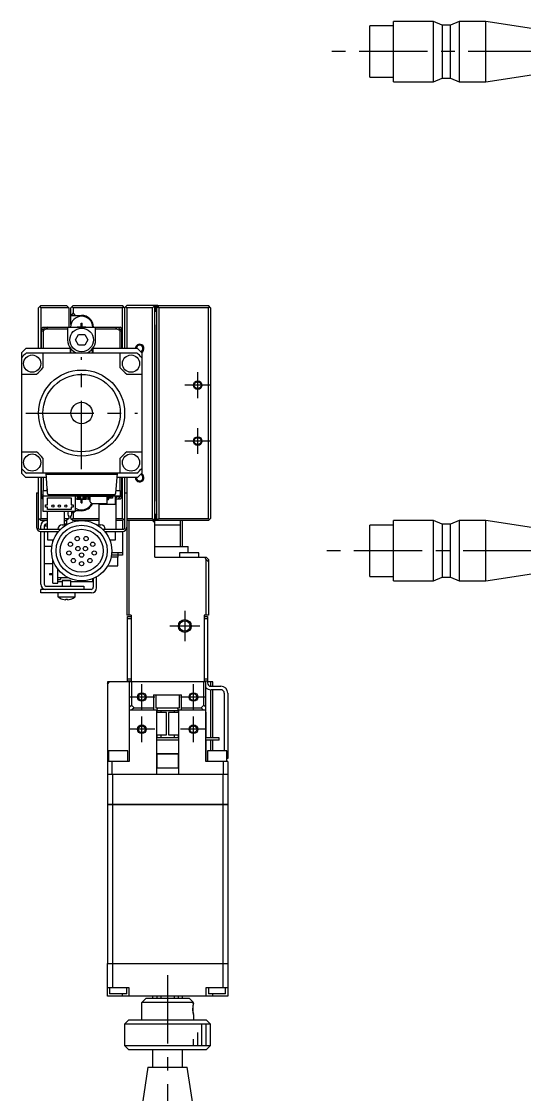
# Model space of a CAD drawing. Extents: x 0 to 680, y -8 to 382.
# Drawn here: x 0 to 117, y 125.3 to 374.7 of the extents above; entities that cross this region are included whole.
import ezdxf

# ---------------------------------------------------------------- set-up
doc = ezdxf.new("R2010")
doc.units = 0
doc.header["$LTSCALE"] = 0.5
doc.linetypes.add('CENTER', pattern=[50.8, 31.75, -6.35, 6.35, -6.35])
for name, color, linetype in [('MSM_CENTER', 1, 'CENTER'), ('MSM_CONTINUOUS', 7, 'CONTINUOUS'), ('MSM_NARROW', 5, 'CONTINUOUS')]:
    doc.layers.add(name, color=color, linetype=linetype)

msp = doc.modelspace()

# ---------------------------------------------------------------- linework, layer by layer
at = {"layer": 'MSM_CENTER'}
for p, q in [((145.24, 367.72), (70.24, 367.72)), ((14, 270.7), (14, 296.7)), ((41, 287.2), (41, 293.2)), ((44, 290.2), (38, 290.2)), ((1, 283.7), (27, 283.7)), ((41, 274.2), (41, 280.2)), ((44, 277.2), (38, 277.2)), ((220.24, 251.7), (70.24, 251.7)), ((38, 237.7), (38, 230.7)), ((41.5, 234.2), (34.5, 234.2)), ((28, 214.7), (28, 220.7)), ((40, 214.7), (40, 220.7)), ((31, 217.7), (25, 217.7)), ((43, 217.7), (37, 217.7)), ((28, 207.2), (28, 213.2)), ((40, 207.2), (40, 213.2)), ((31, 210.2), (25, 210.2)), ((43, 210.2), (37, 210.2)), ((34, 153.08), (34, 78.7))]:
    msp.add_line(p, q, dxfattribs=at)
at = {"layer": 'MSM_CONTINUOUS'}
for p, q in [((86.55, 360.72), (86.55, 374.72)), ((95.85, 374.72), (86.55, 374.72)), ((95.85, 360.72), (95.85, 374.72)), ((97.85, 373.87), (95.85, 374.72)), ((101.85, 374.72), (99.85, 373.87)), ((101.85, 374.72), (101.85, 360.72)), ((108.05, 374.72), (101.85, 374.72)), ((108.05, 360.72), (108.05, 374.72)), ((124.05, 372.29), (108.05, 374.72)), ((81.05, 361.77), (81.05, 373.67)), ((86.55, 373.67), (81.05, 373.67)), ((97.85, 373.87), (97.85, 361.57)), ((99.85, 373.87), (97.85, 373.87)), ((99.85, 361.57), (99.85, 373.87)), ((81.05, 361.77), (86.55, 361.77)), ((108.05, 360.72), (124.05, 363.15)), ((86.55, 360.72), (95.85, 360.72)), ((95.85, 360.72), (97.85, 361.57)), ((97.85, 361.57), (99.85, 361.57)), ((99.85, 361.57), (101.85, 360.72)), ((101.85, 360.72), (108.05, 360.72)), ((4, 308.2), (4.5, 308.7)), ((4, 298.7), (4, 308.2)), ((4.25, 308.45), (4.5, 308.2)), ((4.5, 308.7), (10.5, 308.7)), ((11, 308.2), (4.5, 308.2)), ((4.5, 308.2), (4.5, 298.7)), ((10.5, 308.7), (11, 308.2)), ((11, 308.2), (11, 303.7)), ((12, 308.7), (11.5, 308.2)), ((11.5, 304.32), (11.5, 308.2)), ((12, 307), (11.58, 306.4)), ((11.75, 308.45), (12, 308.2)), ((12, 308.7), (23.5, 308.7)), ((12, 308.2), (12, 307)), ((23.5, 308.2), (12, 308.2)), ((12.6, 306.4), (12, 307)), ((24, 308.2), (23.5, 308.7)), ((23.5, 308.2), (23.75, 308.45)), ((23.5, 298.7), (23.5, 308.2)), ((24.5, 308.7), (24, 308.2)), ((24, 308.2), (24, 298.7)), ((24.5, 308.2), (24.25, 308.45)), ((31.7, 308.7), (24.5, 308.7)), ((24.5, 308.2), (24.5, 298.7)), ((30.5, 308.2), (24.5, 308.2)), ((31, 308.7), (30.5, 308.2)), ((30.5, 259.2), (30.5, 308.2)), ((31, 250.2), (31, 308.7)), ((31.2, 308.7), (31.2, 307.3)), ((31.5, 307.3), (31.2, 307.3)), ((31.4, 308.3), (31.4, 307.6)), ((32, 308.7), (31.5, 308.2)), ((31.5, 259.2), (31.5, 308.2)), ((31.7, 308.7), (31.8, 308.6)), ((31.7, 308.6), (31.9, 308.6)), ((31.75, 308.45), (32, 308.2)), ((32, 308.7), (43.5, 308.7)), ((32, 308.2), (32, 259.2)), ((43.5, 308.2), (32, 308.2)), ((44, 308.2), (43.5, 308.7)), ((43.5, 308.2), (43.75, 308.45)), ((43.5, 259.2), (43.5, 308.2)), ((44, 308.2), (44, 259.2)), ((11.5, 306.4), (14, 306.4)), ((13.86, 304.6), (14.15, 304.6)), ((13.86, 303.81), (13.86, 304.6)), ((14.15, 303.81), (14.15, 304.6)), ((5, 303.7), (4.5, 303.2)), ((4.7, 303.2), (5.1, 303.2)), ((4.7, 298.7), (4.7, 303.2)), ((5.1, 302.7), (4.7, 302.7)), ((5, 303.7), (23, 303.7)), ((5.1, 303.2), (5.6, 303.7)), ((5.71, 303.2), (5.1, 302.9)), ((5.1, 298.7), (5.1, 303.2)), ((5.5, 303.7), (5.5, 303.6)), ((6.21, 303.7), (5.71, 303.2)), ((10.75, 303.2), (5.71, 303.2)), ((10.75, 303.7), (10.75, 300.7)), ((12.56, 300.7), (13.28, 301.95)), ((13, 303.75), (13.8, 303.75)), ((13, 303.75), (13, 303.7)), ((13.28, 301.95), (14.72, 301.95)), ((13.54, 303.7), (13.53, 303.75)), ((14.15, 304.07), (13.86, 304.07)), ((14.21, 303.75), (15, 303.75)), ((14.46, 303.7), (14.47, 303.75)), ((14.72, 301.95), (15.44, 300.7)), ((15, 303.75), (15, 303.7)), ((17.25, 300.7), (17.25, 303.7)), ((22.29, 303.2), (17.25, 303.2)), ((22.29, 303.2), (21.79, 303.7)), ((22.9, 302.9), (22.29, 303.2)), ((22.4, 303.7), (22.9, 303.2)), ((22.5, 303.7), (22.5, 303.6)), ((22.9, 303.2), (23.3, 303.2)), ((22.9, 303.2), (22.9, 298.7)), ((23.3, 302.7), (22.9, 302.7)), ((23.5, 303.2), (23, 303.7)), ((23.3, 303.2), (23.3, 298.7)), ((31.39, 263.2), (31.39, 304.2)), ((31.39, 304.2), (31.5, 304.2)), ((13.28, 299.45), (12.56, 300.7)), ((14.72, 299.45), (13.28, 299.45)), ((15.44, 300.7), (14.72, 299.45)), ((1, 298.7), (0, 297.7)), ((0, 297.7), (0, 269.7)), ((11.4, 298.7), (1, 298.7)), ((1.15, 297.7), (26.85, 297.7)), ((5, 297.7), (5, 294.2)), ((11.4, 297.7), (11.4, 298.7)), ((11.51, 297.7), (11.51, 298.61)), ((16.49, 298.61), (16.49, 297.7)), ((16.6, 298.7), (16.6, 297.7)), ((27, 298.7), (16.6, 298.7)), ((23, 294.2), (23, 297.7)), ((28, 297.7), (27, 298.7)), ((28, 297.7), (28, 269.7)), ((3.5, 292.7), (0, 292.7)), ((28, 292.7), (24.5, 292.7)), ((0, 274.7), (3.5, 274.7)), ((24.5, 274.7), (28, 274.7)), ((5, 273.2), (5, 269.7)), ((23, 269.7), (23, 273.2)), ((0, 269.7), (1, 268.7)), ((26.85, 269.7), (1.15, 269.7)), ((6.08, 264.98), (5.75, 269.7)), ((22.23, 269.4), (5.77, 269.4)), ((22.25, 269.7), (21.92, 264.98)), ((27, 268.7), (28, 269.7)), ((5.82, 268.7), (1, 268.7)), ((4, 256.9), (4, 268.7)), ((4.5, 268.7), (4.5, 259.2)), ((4.7, 264.2), (4.7, 268.7)), ((5.1, 265.7), (5.1, 268.7)), ((27, 268.7), (22.18, 268.7)), ((22.9, 268.7), (22.9, 265.7)), ((23.3, 268.7), (23.3, 264.2)), ((23.5, 259.2), (23.5, 268.7)), ((24, 268.7), (24, 256.9)), ((24.5, 268.7), (24.5, 236.7)), ((3.5, 265.2), (3.5, 257.2)), ((3.5, 265.2), (4, 265.2)), ((4.7, 264.7), (5, 264.7)), ((5, 265.7), (6.03, 265.7)), ((5, 265.7), (5, 264.5)), ((5, 264.5), (23, 264.5)), ((5.07, 260.8), (5.07, 264.5)), ((6, 266.13), (6, 265.7)), ((21.62, 264.7), (6.38, 264.7)), ((12.57, 260.8), (12.57, 264.5)), ((13, 264.5), (13, 263.66)), ((13.75, 264.5), (13.75, 263.7)), ((14.25, 264.5), (14.25, 263.7)), ((14.95, 264.27), (14.95, 264.5)), ((15.2, 264.27), (15.2, 264.5)), ((15.27, 264.27), (15.27, 264.5)), ((15.5, 264.5), (15.5, 264.5)), ((16.1, 264.4), (19.8, 264.4)), ((16.69, 264.5), (16.69, 264.4)), ((17.25, 264.5), (17.25, 264.4)), ((18.1, 264.5), (18.1, 264.4)), ((18.22, 264.5), (18.22, 264.4)), ((20.22, 264.5), (20.22, 264.42)), ((20.64, 264.5), (20.64, 264.27)), ((20.7, 264.5), (20.7, 264.27)), ((20.95, 264.5), (20.95, 264.27)), ((21.17, 264.5), (21.17, 263.95)), ((21.9, 262.5), (21.9, 264.5)), ((21.97, 265.7), (23, 265.7)), ((22, 265.7), (22, 266.13)), ((22.29, 264.2), (22.89, 264.5)), ((22.9, 264.5), (22.9, 264.2)), ((23, 265.7), (23, 264.5)), ((23, 264.7), (23.3, 264.7)), ((24, 265.2), (24.5, 265.2)), ((4.5, 264.2), (5, 263.7)), ((5.07, 264.2), (4.7, 264.2)), ((5, 263.7), (5.07, 263.7)), ((5.57, 261.85), (5.57, 262.35)), ((5.57, 262.35), (6.07, 262.35)), ((6.07, 262.35), (6.07, 264)), ((6.07, 264), (11.57, 264)), ((11.57, 264), (11.57, 262.35)), ((11.57, 262.35), (12.07, 262.35)), ((12.07, 262.35), (12.07, 261.85)), ((15.59, 263.7), (12.57, 263.7)), ((13.75, 264.08), (13, 264.08)), ((13.75, 263.95), (13, 263.95)), ((13, 263.66), (13.8, 263.66)), ((13.53, 263.66), (13.54, 263.7)), ((13.86, 262.8), (13.86, 263.6)), ((13.86, 263.33), (14.15, 263.33)), ((13.86, 262.8), (14.15, 262.8)), ((14.15, 262.8), (14.15, 263.6)), ((14.21, 263.66), (15, 263.66)), ((15, 264.08), (14.25, 264.08)), ((15, 263.95), (14.25, 263.95)), ((14.47, 263.66), (14.46, 263.7)), ((14.95, 264.27), (15.46, 264.27)), ((15, 264.27), (15, 263.66)), ((15.5, 264.26), (15.5, 263.7)), ((15.56, 264.08), (15.5, 264.08)), ((15.56, 263.95), (15.5, 263.95)), ((15.56, 264.17), (15.56, 263.84)), ((15.79, 263.84), (15.79, 264.17)), ((16, 264.08), (15.79, 264.08)), ((16, 263.95), (15.79, 263.95)), ((15.89, 263.74), (16, 263.74)), ((15.89, 263.51), (16, 263.51)), ((16, 263.04), (16, 264.3)), ((16.35, 262.65), (16.03, 262.97)), ((19.8, 262.62), (16.42, 262.62)), ((18, 262.62), (18, 257.7)), ((18.1, 262.62), (18.1, 262.5)), ((18.1, 262.5), (21.9, 262.5)), ((19.9, 264.3), (19.9, 262.72)), ((20.11, 263.95), (19.9, 263.95)), ((19.9, 263.74), (20.01, 263.74)), ((19.9, 263.51), (20.01, 263.51)), ((20.11, 263.84), (20.11, 264.17)), ((20.34, 264.17), (20.34, 263.84)), ((21.17, 263.95), (20.34, 263.95)), ((20.44, 264.27), (20.95, 264.27)), ((21.9, 264.2), (22.29, 264.2)), ((21.9, 263.81), (22.29, 264.2)), ((23, 263.7), (21.9, 263.7)), ((22, 256.7), (22, 263.7)), ((22.9, 264.2), (22.4, 263.7)), ((22.5, 263.8), (22.5, 263.7)), ((23.3, 264.2), (22.9, 264.2)), ((23, 263.7), (23.5, 264.2)), ((31.39, 263.2), (31.5, 263.2)), ((12.57, 260.8), (5.07, 260.8)), ((6.07, 261.85), (5.57, 261.85)), ((6, 260.8), (6, 256.7)), ((6.07, 261.3), (6.07, 261.85)), ((11.57, 261.3), (6.07, 261.3)), ((10, 257.7), (10, 260.8)), ((11, 259.64), (11, 259.2)), ((11.5, 259.2), (11.5, 259.64)), ((11.57, 261.85), (11.57, 261.3)), ((12.07, 261.85), (11.57, 261.85)), ((11.72, 260.8), (12, 260.4)), ((12, 260.4), (12.4, 260.8)), ((12, 260.4), (12, 259.2)), ((12.57, 260.98), (12.6, 261)), ((14, 261), (12.57, 261)), ((31.2, 258.7), (31.2, 260.1)), ((31.5, 260.1), (31.2, 260.1)), ((31.4, 259.8), (31.4, 259.1)), ((4.5, 258.7), (4, 259.2)), ((4.5, 259.2), (4.25, 258.95)), ((4.5, 259.2), (6, 259.2)), ((6, 258.7), (4.5, 258.7)), ((4.5, 256.7), (4.5, 257.5)), ((5.3, 257.5), (5.3, 256.7)), ((5.5, 257.85), (5.5, 257.4)), ((6, 257.4), (5.5, 257.4)), ((6, 257.9), (5.7, 257.9)), ((9.5, 257.7), (10.39, 257.7)), ((10, 259.2), (11, 259.2)), ((10, 258.7), (10.5, 258.7)), ((10.5, 257.9), (10, 257.9)), ((11, 259.2), (10.5, 258.7)), ((10.5, 258.7), (10.5, 257.9)), ((11.5, 259.2), (12, 258.7)), ((12, 259.2), (11.75, 258.95)), ((12, 259.2), (18, 259.2)), ((18, 258.7), (12, 258.7)), ((17.61, 257.7), (18.5, 257.7)), ((22, 259.2), (23.5, 259.2)), ((23.5, 258.7), (22, 258.7)), ((23.75, 258.95), (23.5, 259.2)), ((24, 259.2), (23.5, 258.7)), ((23.5, 258.7), (23.5, 256.7)), ((24.5, 259.2), (30.5, 259.2)), ((31.7, 258.7), (24.5, 258.7)), ((25, 258.7), (25, 236.7)), ((30.5, 259.2), (31, 258.7)), ((30.5, 258.7), (31, 258.2)), ((31, 257.7), (37, 257.7)), ((31.5, 259.2), (32, 258.7)), ((31.8, 258.8), (31.7, 258.7)), ((31.9, 258.8), (31.7, 258.8)), ((32, 259.2), (31.75, 258.95)), ((32, 259.2), (43.5, 259.2)), ((43.5, 258.7), (32, 258.7)), ((37, 252.7), (37, 258.7)), ((37.5, 252.7), (37.5, 258.7)), ((43.75, 258.95), (43.5, 259.2)), ((43.5, 258.7), (44, 259.2)), ((81.05, 245.75), (81.05, 257.65)), ((86.55, 257.65), (81.05, 257.65)), ((86.55, 244.7), (86.55, 258.7)), ((95.85, 258.7), (86.55, 258.7)), ((95.85, 244.7), (95.85, 258.7)), ((97.85, 257.85), (95.85, 258.7)), ((97.85, 257.85), (97.85, 245.55)), ((99.85, 257.85), (97.85, 257.85)), ((101.85, 258.7), (99.85, 257.85)), ((99.85, 245.55), (99.85, 257.85)), ((101.85, 258.7), (101.85, 244.7)), ((108.05, 258.7), (101.85, 258.7)), ((108.05, 244.7), (108.05, 258.7)), ((124.05, 256.27), (108.05, 258.7)), ((4.2, 256.7), (9.1, 256.7)), ((4.5, 256.2), (8.64, 256.2)), ((4.5, 243.9), (4.5, 256.2)), ((5.3, 256.2), (5.3, 243.9)), ((6.1, 256.2), (6.1, 254.2)), ((8.5, 256.2), (8.5, 256.03)), ((18.9, 256.7), (23.8, 256.7)), ((19.36, 256.2), (23.5, 256.2)), ((19.5, 256.03), (19.5, 256.2)), ((21.9, 254.2), (21.9, 256.2)), ((23.5, 256.2), (23.5, 250.7)), ((7.07, 252.7), (5.3, 252.7)), ((6.1, 254.2), (7.46, 254.2)), ((7.3, 253.73), (7.3, 254.2)), ((20.54, 254.2), (21.9, 254.2)), ((31, 252.7), (38.75, 252.7)), ((38.75, 251.2), (38.75, 252.7)), ((7.3, 244.2), (7.3, 249.67)), ((22.5, 250.2), (20.84, 250.2)), ((23.5, 250.7), (20.93, 250.7)), ((23.5, 251.2), (20.98, 251.2)), ((22.4, 248.2), (22.4, 250.2)), ((22.5, 250.2), (22.5, 251.2)), ((31, 250.2), (43, 250.2)), ((36.75, 251.2), (36.75, 250.2)), ((41.25, 251.2), (36.75, 251.2)), ((41.25, 250.2), (41.25, 251.2)), ((43, 249.59), (42.69, 250.2)), ((43, 250.2), (43.5, 249.7)), ((43, 236.7), (43, 249.59)), ((43.5, 249.09), (43, 249.59)), ((43.5, 249.7), (43.5, 236.7)), ((5.3, 248.7), (7.3, 248.7)), ((8.5, 244.2), (8.5, 247.37)), ((20.06, 248.2), (22.4, 248.2)), ((108.05, 244.7), (124.05, 247.13)), ((6.5, 246.33), (6.5, 246.08)), ((7.3, 246.33), (6.5, 246.33)), ((7.3, 246.08), (6.5, 246.08)), ((8.5, 245.45), (10.85, 245.45)), ((8.5, 245), (9.05, 245)), ((9.5, 244.45), (8.5, 244.45)), ((9.05, 245.45), (9.05, 245)), ((9.7, 244.9), (9.5, 244.7)), ((11.5, 244.7), (9.5, 244.7)), ((9.5, 244.7), (9.5, 243.5)), ((9.7, 244.9), (11.3, 244.9)), ((11.5, 244.7), (11.3, 244.9)), ((11.5, 243.5), (11.5, 244.7)), ((16.5, 244.45), (11.5, 244.45)), ((16.5, 245.16), (16.5, 244.45)), ((16.7, 245.24), (16.7, 243.2)), ((17.5, 243.1), (17.5, 245.64)), ((81.05, 245.75), (86.55, 245.75)), ((86.55, 244.7), (95.85, 244.7)), ((95.85, 244.7), (97.85, 245.55)), ((97.85, 245.55), (99.85, 245.55)), ((99.85, 245.55), (101.85, 244.7)), ((101.85, 244.7), (108.05, 244.7)), ((4.5, 241.9), (4.5, 242.7)), ((16.2, 242.7), (4.5, 242.7)), ((5.7, 243.5), (14.5, 243.5)), ((7.3, 244.2), (8.5, 244.2)), ((14.5, 243.5), (14.5, 242.7)), ((16.3, 241.9), (4.5, 241.9)), ((8.5, 241.9), (8.5, 241)), ((8.5, 241), (12.5, 241)), ((9.55, 240.45), (9.57, 240.45)), ((10.3, 240.45), (10.7, 240.45)), ((10.3, 240.31), (10.3, 240.45)), ((10.7, 240.45), (10.7, 240.31)), ((11.43, 240.45), (11.45, 240.45)), ((12.5, 241), (12.5, 241.9)), ((25.5, 236.7), (24.5, 236.7)), ((24.7, 236.4), (25.5, 236.4)), ((24.7, 221.4), (24.7, 236.4)), ((25.5, 235.9), (24.7, 235.9)), ((25.5, 236.7), (25.5, 221.2)), ((42.5, 236.7), (42.5, 221.2)), ((43.5, 236.7), (42.5, 236.7)), ((42.5, 236.4), (43.3, 236.4)), ((43.3, 235.9), (42.5, 235.9)), ((43.3, 236.4), (43.3, 221)), ((20, 220.7), (20.5, 221.2)), ((42.9, 221.2), (20, 221.2)), ((20, 221.2), (20, 192.75)), ((24.7, 221.9), (25.5, 221.9)), ((25.5, 221.4), (24.7, 221.4)), ((25.1, 221.2), (25.1, 202.7)), ((25.6, 221.2), (25.6, 215.81)), ((42.4, 215.81), (42.4, 221.2)), ((42.5, 221.9), (43.3, 221.9)), ((43.3, 221.4), (42.5, 221.4)), ((42.9, 202.7), (42.9, 221.2)), ((44.5, 221.2), (43.3, 221.2)), ((44, 221.2), (44, 220.21)), ((44.1, 220.2), (46.4, 220.2)), ((44.5, 220.2), (44.5, 221.2)), ((30.75, 218.2), (37.25, 218.2)), ((30.75, 218.2), (30.75, 214.7)), ((31.25, 218.2), (31.25, 215.2)), ((36.75, 215.2), (36.75, 218.2)), ((37.25, 214.7), (37.25, 218.2)), ((44, 219.41), (44, 208.2)), ((46.4, 219.4), (44.1, 219.4)), ((44.5, 208.2), (44.5, 219.4)), ((47.2, 218.6), (47.2, 205.2)), ((48, 218.6), (48, 203.4)), ((25.1, 215.31), (25.6, 215.81)), ((25.1, 214.7), (31.51, 214.7)), ((25.6, 215.81), (26.21, 215.2)), ((26.21, 215.2), (25.71, 214.7)), ((26.21, 215.2), (30.75, 215.2)), ((31.25, 215.2), (36.75, 215.2)), ((31.4, 214.7), (31.4, 199.7)), ((31.4, 214.6), (36.6, 214.6)), ((31.5, 214.6), (31.5, 214.1)), ((31.72, 215.2), (31.51, 214.7)), ((32.5, 214.1), (32.5, 214.6)), ((35.5, 214.6), (35.5, 214.1)), ((36.49, 214.7), (36.28, 215.2)), ((36.49, 214.7), (42.9, 214.7)), ((36.5, 214.1), (36.5, 214.6)), ((36.6, 199.7), (36.6, 214.7)), ((37.25, 215.2), (41.79, 215.2)), ((41.79, 215.2), (42.4, 215.81)), ((42.29, 214.7), (41.79, 215.2)), ((42.4, 215.81), (42.9, 215.31)), ((31.5, 214.2), (31.4, 214.2)), ((33.75, 214.1), (31.4, 214.1)), ((33.75, 208.9), (33.75, 214.1)), ((34.25, 214.1), (34.25, 208.9)), ((36.6, 214.1), (34.25, 214.1)), ((36.6, 214.2), (36.5, 214.2)), ((43, 214.2), (42.9, 214.2)), ((43, 208.2), (43, 214.2)), ((31.4, 208.9), (33.75, 208.9)), ((36.6, 208.2), (31.4, 208.2)), ((36.6, 207.7), (31.4, 207.7)), ((31.5, 208.9), (31.5, 208.2)), ((32.5, 208.2), (32.5, 208.9)), ((34.25, 208.9), (36.6, 208.9)), ((35.5, 208.9), (35.5, 208.2)), ((36.5, 208.2), (36.5, 208.9)), ((46, 208.2), (42.9, 208.2)), ((46, 207.7), (42.9, 207.7)), ((43, 202.7), (43, 207.7)), ((44, 207.7), (44, 205.2)), ((44.5, 205.2), (44.5, 207.7)), ((46, 207.7), (46, 208.2)), ((20.25, 205.2), (20.25, 202.7)), ((24.75, 205.2), (20.25, 205.2)), ((24.75, 202.7), (24.75, 205.2)), ((31.4, 204.6), (36.6, 204.6)), ((43.25, 205.2), (43.25, 202.7)), ((47.75, 205.2), (43.25, 205.2)), ((47.75, 202.7), (47.75, 205.2)), ((25.1, 202.7), (20, 202.7)), ((21, 202.7), (21, 199.7)), ((36.6, 204.4), (31.4, 204.4)), ((31.5, 204.4), (31.5, 201.2)), ((36.5, 201.2), (36.5, 204.4)), ((48, 202.7), (42.9, 202.7)), ((47, 199.7), (47, 202.7)), ((47.75, 203.9), (48, 203.9)), ((48, 203.4), (47.75, 203.4)), ((48, 202.7), (48, 192.75)), ((48, 199.7), (20, 199.7)), ((21.15, 199.7), (21.15, 192.75)), ((36.6, 201.2), (31.4, 201.2)), ((46.85, 199.7), (46.85, 192.75)), ((20, 192.75), (48, 192.75)), ((20, 192.7), (20, 155.75)), ((48, 192.7), (20, 192.7)), ((20.01, 192.7), (20.01, 192.75)), ((21.15, 192.7), (21.15, 155.75)), ((21.16, 192.7), (21.16, 192.75)), ((46.84, 192.7), (46.84, 192.75)), ((46.85, 192.7), (46.85, 155.75)), ((47.99, 192.7), (47.99, 192.75)), ((48, 192.7), (48, 155.75)), ((20, 155.75), (48, 155.75)), ((20, 148.2), (20, 155.7)), ((48, 155.7), (20, 155.7)), ((20.01, 155.7), (20.01, 155.75)), ((21.15, 155.7), (21.15, 150.2)), ((21.16, 155.7), (21.16, 155.75)), ((46.84, 155.7), (46.84, 155.75)), ((46.85, 155.7), (46.85, 150.2)), ((47.99, 155.7), (47.99, 155.75)), ((48, 155.7), (48, 148.2)), ((20, 150.2), (25, 150.2)), ((20.5, 150.2), (20.5, 148.7)), ((24.5, 148.7), (24.5, 150.2)), ((25, 150.2), (25, 148.2)), ((43, 148.2), (43, 150.2)), ((43, 150.2), (48, 150.2)), ((43.5, 150.2), (43.5, 148.7)), ((47.5, 148.7), (47.5, 150.2)), ((48, 148.2), (20, 148.2)), ((24.5, 148.7), (20.5, 148.7)), ((23.5, 148.2), (23.5, 148.7)), ((29, 147.7), (28, 146.7)), ((29, 147.7), (39, 147.7)), ((30.5, 148.2), (30.5, 147.7)), ((31.5, 148.2), (31.5, 147.7)), ((32.5, 147.7), (32.5, 148.2)), ((35.5, 148.2), (35.5, 147.7)), ((36.5, 147.7), (36.5, 148.2)), ((37.5, 147.7), (37.5, 148.2)), ((40, 146.7), (39, 147.7)), ((47.5, 148.7), (43.5, 148.7)), ((44.5, 148.2), (44.5, 148.7)), ((28, 142.7), (28, 146.7)), ((40, 146.7), (28, 146.7)), ((25, 142.7), (24, 141.7)), ((25, 142.7), (43, 142.7)), ((40, 143.7), (40, 142.7)), ((44, 141.7), (43, 142.7)), ((24, 141.7), (24, 136.7)), ((44, 141.7), (24, 141.7)), ((44, 136.7), (44, 141.7)), ((24, 136.7), (25, 135.7)), ((24, 136.7), (44, 136.7)), ((43, 135.7), (25, 135.7)), ((30.5, 135.7), (30.5, 131.7)), ((37.5, 131.7), (37.5, 135.7)), ((43, 135.7), (44, 136.7)), ((29.43, 131.7), (27, 115.7)), ((29.43, 131.7), (38.57, 131.7)), ((41, 115.7), (38.57, 131.7))]:
    msp.add_line(p, q, dxfattribs=at)
for centre, radius in [((14, 300.7), 2.75), ((2.5, 295.2), 2), ((25.5, 295.2), 2), ((14, 283.7), 10), ((14, 283.7), 9), ((41, 290.2), 0.783), ((14, 283.7), 2.5), ((41, 277.2), 0.783), ((2.5, 272.2), 2), ((25.5, 272.2), 2), ((7.32, 262.1), 0.25), ((8.82, 262.1), 0.25), ((10.32, 262.1), 0.25), ((14, 251.7), 7), ((14, 251.7), 5.95), ((14, 251.7), 5), ((12.97, 254.52), 0.5), ((15.03, 254.52), 0.5), ((11.4, 253.2), 0.5), ((13.13, 252.2), 0.5), ((14.87, 252.2), 0.5), ((16.6, 253.2), 0.5), ((11.05, 251.18), 0.5), ((12.07, 249.4), 0.5), ((14, 250.7), 0.5), ((15.93, 249.4), 0.5), ((16.95, 251.18), 0.5), ((14, 248.7), 0.5), ((38, 234.2), 1.23), ((28, 217.7), 0.783), ((40, 217.7), 0.783), ((28, 210.2), 0.783), ((40, 210.2), 0.783)]:
    msp.add_circle(centre, radius, dxfattribs=at)
for centre, radius, start, end in [((31.7, 308.3), 0.3, 90, 180), ((31.7, 307.6), 0.3, 180, 228.1897), ((14, 303.6), 2.6, 2.2042, 177.7958), ((14, 303.6), 2.8, 2.0467, 90), ((13.8, 303.81), 0.06, 270, 0), ((14.21, 303.81), 0.06, 180, 270), ((14, 300.7), 3.25, 180, 220.0046), ((14, 300.7), 3.25, 319.9955, 0), ((27.5, 298.7), 0.783, 288.1761, 180), ((14, 283.7), 19, 132.5369, 137.4631), ((14, 300.7), 3.25, 220.005, 247.3871), ((14, 300.7), 3.25, 292.6046, 319.9951), ((14, 283.7), 19, 42.5369, 47.4631), ((-9.16, 306.87), 19, 311.7998, 318.2002), ((37.16, 306.87), 19, 221.7998, 228.2002), ((-9.16, 260.54), 19, 41.7998, 48.2002), ((37.16, 260.54), 19, 131.7998, 138.2002), ((14, 283.7), 19, 222.5369, 227.4631), ((27.5, 268.7), 0.783, 180, 71.8239), ((14, 283.7), 19, 312.5369, 317.4631), ((6.38, 265), 0.3, 184, 270), ((15.46, 264.17), 0.33, 0, 90), ((16.1, 264.3), 0.1, 90, 180), ((19.8, 264.3), 0.1, 0, 90), ((20.44, 264.17), 0.33, 90, 180), ((21.62, 265), 0.3, 270, 356), ((14, 263.8), 2.6, 236.7647, 334.089), ((13.8, 263.6), 0.06, 0, 90), ((14, 263.8), 2.8, 270, 335.0752), ((14.21, 263.6), 0.06, 90, 180), ((15.46, 264.17), 0.1, 0, 90), ((15.89, 263.84), 0.33, 180, 270), ((15.89, 263.84), 0.1, 180, 270), ((16.1, 263.04), 0.1, 180, 225), ((16.42, 262.72), 0.1, 225, 270), ((19.8, 262.72), 0.1, 270, 0), ((20.01, 263.84), 0.1, 270, 0), ((20.01, 263.84), 0.33, 270, 0), ((20.44, 264.17), 0.1, 90, 180), ((11.75, 260.3), 1, 150, 221.4096), ((10.75, 260.3), 1, 318.5904, 30), ((31.7, 259.8), 0.3, 131.8103, 180), ((4.5, 257.2), 1, 180, 270), ((5.7, 257.5), 1.2, 90, 180), ((5.7, 257.5), 0.4, 90, 180), ((9.5, 256.7), 1, 90, 180), ((18.5, 256.7), 1, 0, 90), ((23.5, 257.2), 1, 270, 0), ((31.7, 259.1), 0.3, 180, 270), ((4.2, 256.9), 0.2, 180, 270), ((23.8, 256.9), 0.2, 270, 0), ((9.5, 247.7), 1, 208.9988, 234.2683), ((18.5, 247.7), 1, 305.7317, 331.0012), ((5.7, 243.9), 1.2, 180, 270), ((5.7, 243.9), 0.4, 180, 270), ((16.2, 243.2), 0.5, 270, 0), ((16.3, 243.1), 1.2, 270, 0), ((10.5, 243.5), 3.2, 231.3178, 252.73), ((10.5, 243.5), 3.19, 253.0947, 266.4097), ((10.5, 243.5), 3.19, 273.5903, 286.9053), ((10.5, 243.5), 3.2, 287.27, 308.6822), ((44.1, 221), 1.6, 221.4097, 270), ((44.1, 221), 0.8, 180, 270), ((46.4, 218.6), 1.6, 0, 90), ((46.4, 218.6), 0.8, 0, 90), ((45.87, 145.2), 6, 167.9756, 192.0244)]:
    msp.add_arc(centre, radius, start, end, dxfattribs=at)
at = {"layer": 'MSM_NARROW'}
for p, q in [((39.94, 146.46), (40, 146.7)), ((41, 136.7), (41, 139.7)), ((42, 136.7), (42, 141.7)), ((43, 136.7), (43, 141.7)), ((40, 136.7), (40, 138.2))]:
    msp.add_line(p, q, dxfattribs=at)
for centre, radius in [((41, 290.2), 1), ((41, 277.2), 1), ((38, 234.2), 1.5), ((28, 217.7), 1), ((40, 217.7), 1), ((28, 210.2), 1), ((40, 210.2), 1)]:
    msp.add_circle(centre, radius, dxfattribs=at)
for centre, radius, start, end in [((27.5, 298.7), 1, 294.2951, 180), ((27.5, 268.7), 1, 180, 65.7049), ((45.79, 145.2), 5.98, 167.7879, 194.4982)]:
    msp.add_arc(centre, radius, start, end, dxfattribs=at)

doc.saveas('drawing.dxf')
